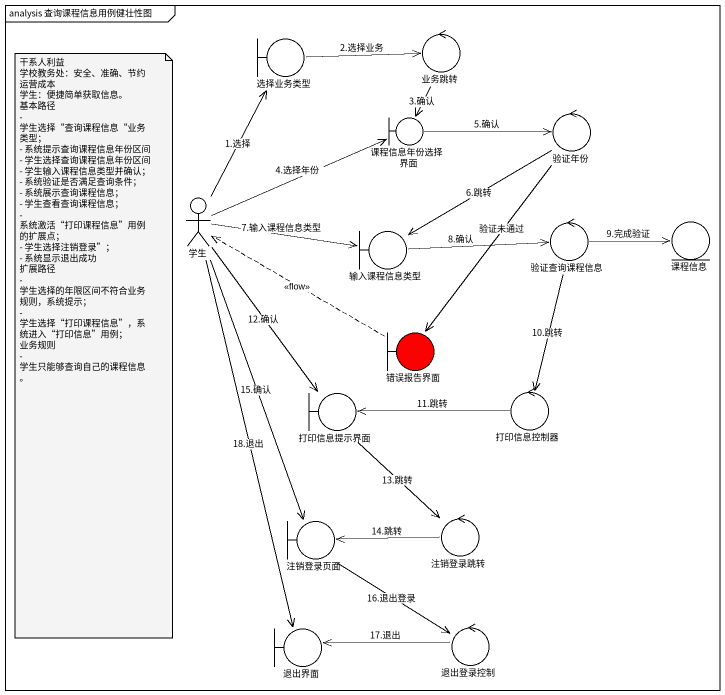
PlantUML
@startuml
mainframe analysis 查询课程信息用例健壮性图
boundary 选择业务类型
control 业务跳转
boundary 课程信息年份选择界面
control 验证年份
actor 学生
boundary 输入课程信息类型
control 验证查询课程信息
entity 课程信息
boundary 错误报告界面 #FF0000
boundary 打印信息提示界面
control 打印信息控制器
boundary 注销登录页面
control 注销登录跳转
boundary 退出界面
control 退出登录控制
选择业务类型 -right-> 业务跳转 : 2.选择业务
业务跳转 --> 课程信息年份选择界面 : 3.确认
课程信息年份选择界面 -right-> 验证年份 : 5.确认
验证年份 --> 输入课程信息类型 : 6.跳转
验证年份 --> 错误报告界面 : 验证未通过
学生 -up-> 选择业务类型 : 1.选择
学生 -right-> 课程信息年份选择界面 : 4.选择年份
学生 -right-> 输入课程信息类型 : 7.输入课程信息类型
学生 --> 打印信息提示界面 : 12.确认
学生 --> 注销登录页面 : 15.确认
学生 --> 退出界面 : 18.退出
输入课程信息类型 -right-> 验证查询课程信息 : 8.确认
验证查询课程信息 -right-> 课程信息 : 9.完成验证
验证查询课程信息 --> 打印信息控制器 : 10.跳转
错误报告界面 .left.> 学生 : <<flow>>
打印信息提示界面 --> 注销登录跳转 : 13.跳转
打印信息控制器 -left-> 打印信息提示界面 : 11.跳转
注销登录页面 --> 退出登录控制 : 16.退出登录
注销登录跳转 -left-> 注销登录页面 : 14.跳转
退出登录控制 -left-> 退出界面 : 17.退出
note as N1
  干系人利益
  学校教务处：安全、准确、节约运营成本
  学生：便捷简单获取信息。
  基本路径
  - 学生选择“查询课程信息“业务类型；
  - 系统提示查询课程信息年份区间
  - 学生选择查询课程信息年份区间
  - 学生输入课程信息类型并确认；
  - 系统验证是否满足查询条件；
  - 系统展示查询课程信息；
  - 学生查看查询课程信息；
  - 系统激活“打印课程信息”用例的扩展点；
  - 学生选择注销登录”；
  - 系统显示退出成功
  扩展路径
  - 学生选择的年限区间不符合业务规则，系统提示；
  - 学生选择“打印课程信息”，系统进入“打印信息”用例；
  业务规则
  - 学生只能够查询自己的课程信息。
end note
@enduml
